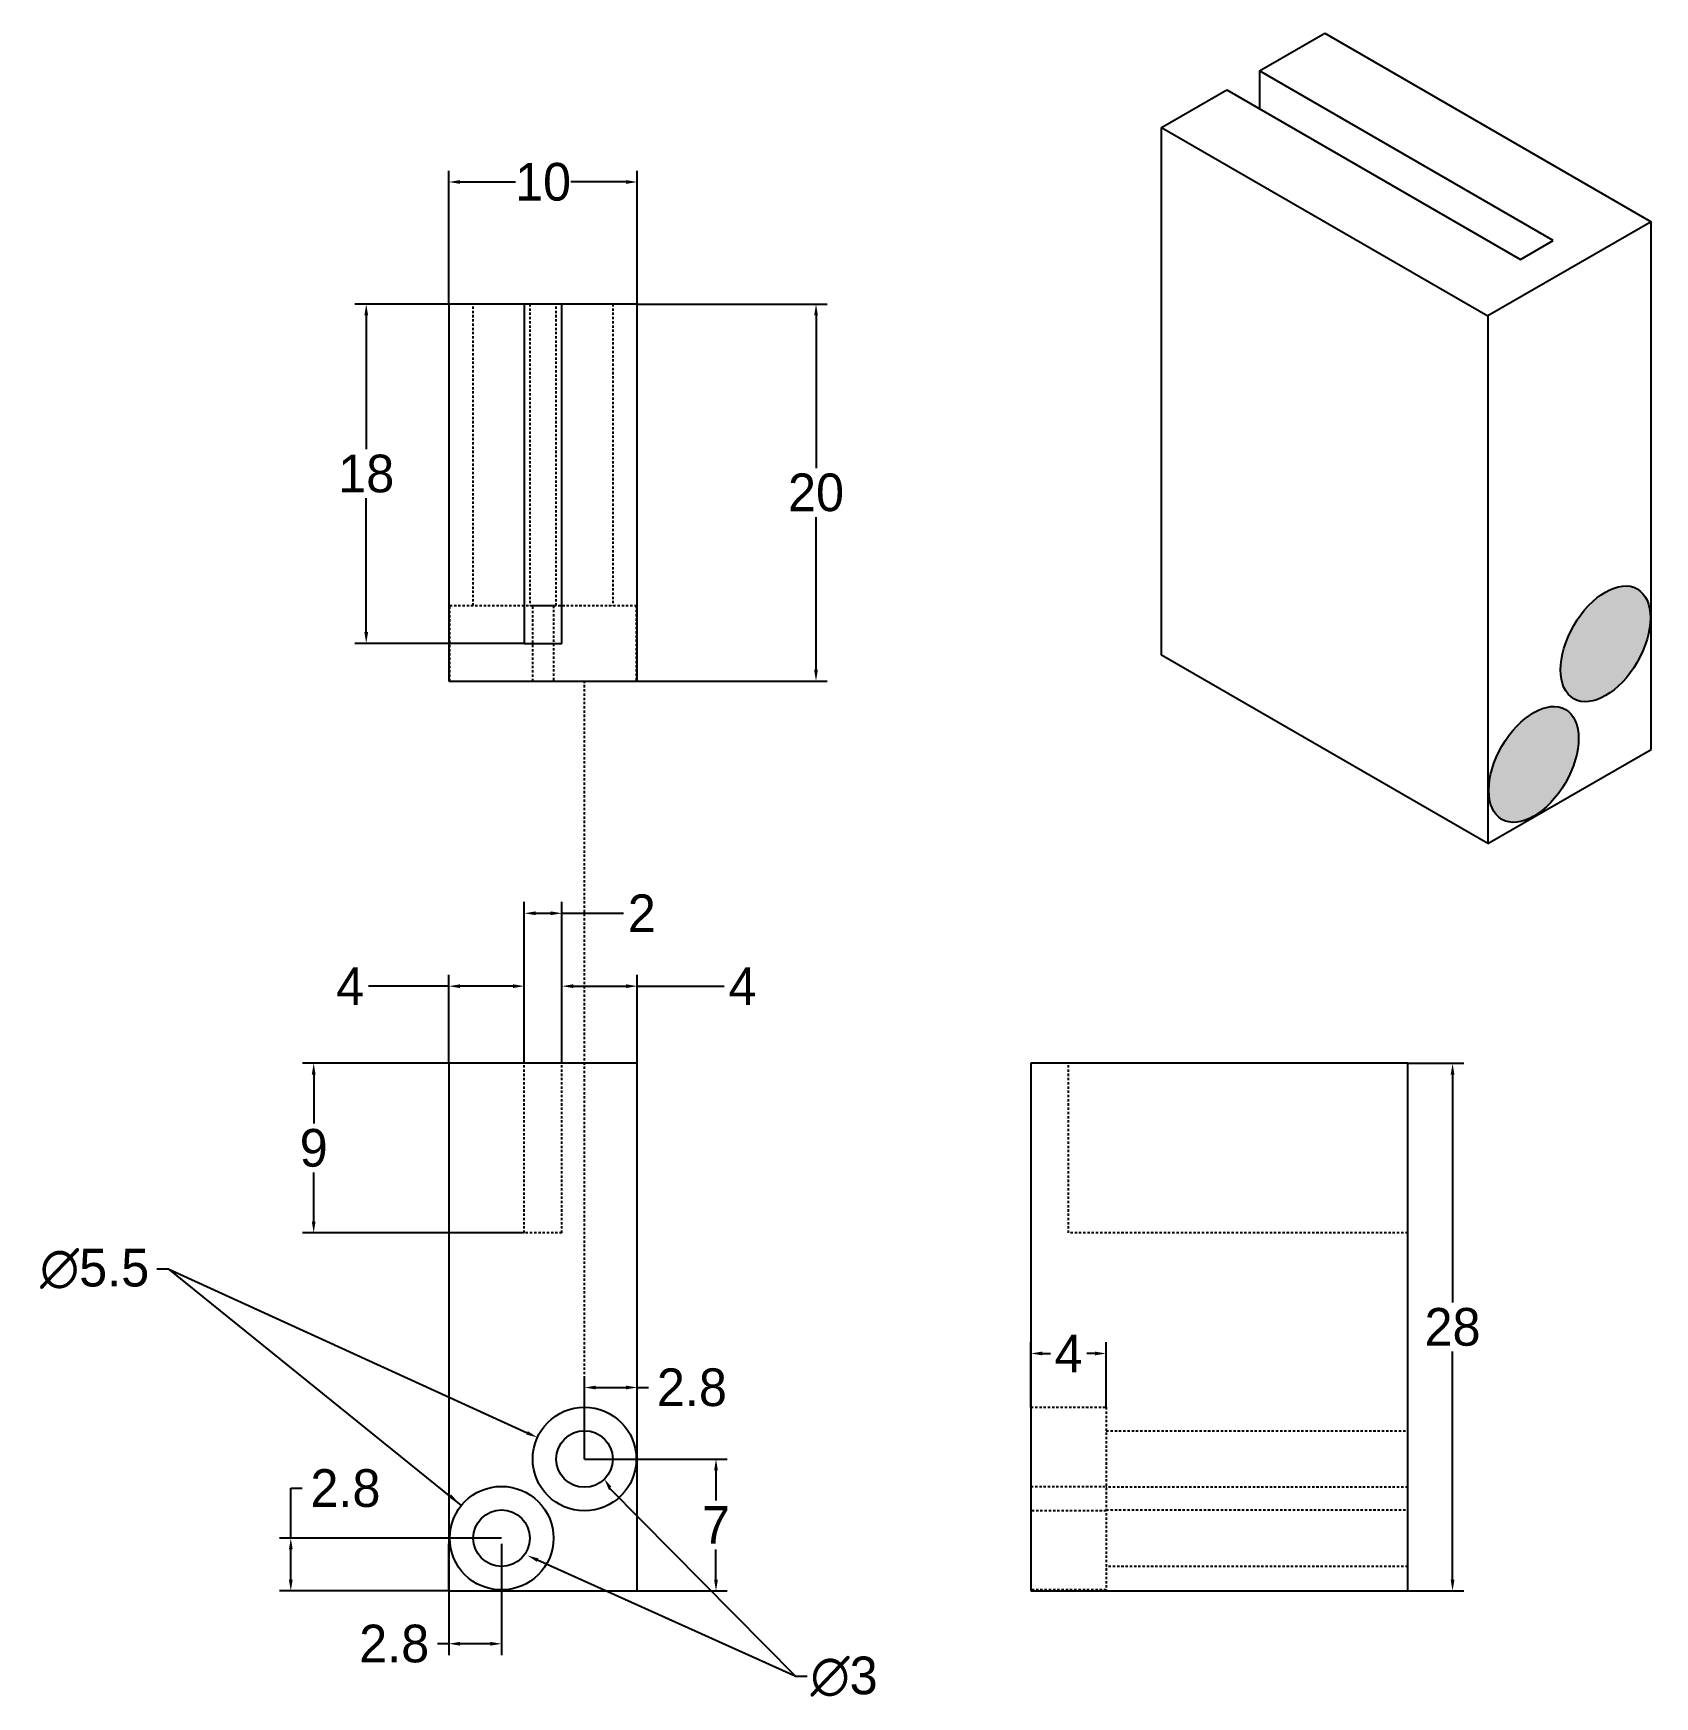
# Model space of a CAD drawing. Header units: millimetres. Extents: x -16619 to -11657, y 7083 to 8935.
# Drawn here: x -16098.1 to -16012, y 8792.1 to 8880.4 of the extents above; entities that cross this region are included whole.
import ezdxf

# ---------------------------------------------------------------- set-up
doc = ezdxf.new("R2010")
doc.units = ezdxf.units.MM
doc.header["$LTSCALE"] = 0.5
doc.header["$MEASUREMENT"] = 0
doc.linetypes.add('HIDDEN', pattern=[0.375, 0.25, -0.125])
for name, color, linetype in [('DIMS', 1, 'Continuous'), ('HIDDEN', 7, 'HIDDEN'), ('MODEL', 7, 'Continuous')]:
    doc.layers.add(name, color=color, linetype=linetype)
doc.dimstyles.get("Standard").update_dxf_attribs({"dimtxt": 0.18, "dimasz": 0.18, "dimexe": 0.18, "dimexo": 0.0625, "dimgap": 0.09, "dimtad": 0, "dimtih": 1, "dimtoh": 1, "dimdec": 4, "dimzin": 0, "dimdsep": 46, "dimtxsty": 'Standard', "dimcen": 0.09, "dimadec": 3, "dimazin": 0, "dimtfac": 1, "dimtdec": 4, "dimtofl": 0, "dimtmove": 0, "dimatfit": 3, "dimfxl": 1, "dimtolj": 1, "dimtzin": 0, "dimarcsym": 0})

# ---------------------------------------------------------------- blocks, each defined once
blk = doc.blocks.new('*D213')
at = {"layer": 'Defpoints', "color": 0}
for p in [(-16073.2, 8800.217), (-16076, 8797.717), (-16076, 8794.913)]:
    blk.add_point(p, dxfattribs=at)
at = {"layer": 'DIMS', "color": 0, "lineweight": -2}
for p, q in [((-16073.2, 8800.217), (-16073.2, 8794.313)), ((-16076, 8797.717), (-16076, 8794.313)), ((-16076, 8794.913), (-16076.6, 8794.913)), ((-16073.8, 8794.913), (-16075.4, 8794.913))]:
    blk.add_line(p, q, dxfattribs=at)
at = {"layer": 'DIMS', "color": 0}
for points in [[(-16075.4, 8795.013), (-16075.4, 8794.813), (-16076, 8794.913)], [(-16073.8, 8795.013), (-16073.8, 8794.813), (-16073.2, 8794.913)]]:
    blk.add_solid(points, dxfattribs=at)
at = {"layer": 'DIMS', "color": 0, "insert": (-16078.9, 8794.913), "char_height": 2, "attachment_point": 5}
blk.add_mtext('\\A1;2.8', dxfattribs=at)
blk = doc.blocks.new('*D214')
at = {"layer": 'Defpoints', "color": 0}
for p in [(-16073.2, 8800.517), (-16084.388, 8797.717), (-16076, 8797.717)]:
    blk.add_point(p, dxfattribs=at)
at = {"layer": 'DIMS', "color": 0, "lineweight": -2}
for p, q in [((-16084.388, 8800.517), (-16084.388, 8803.162)), ((-16084.388, 8803.162), (-16083.788, 8803.162)), ((-16073.2, 8800.517), (-16084.988, 8800.517)), ((-16084.388, 8798.317), (-16084.388, 8799.917)), ((-16076, 8797.717), (-16084.988, 8797.717))]:
    blk.add_line(p, q, dxfattribs=at)
at = {"layer": 'DIMS', "color": 0}
for points in [[(-16084.488, 8799.917), (-16084.288, 8799.917), (-16084.388, 8800.517)], [(-16084.488, 8798.317), (-16084.288, 8798.317), (-16084.388, 8797.717)]]:
    blk.add_solid(points, dxfattribs=at)
at = {"layer": 'DIMS', "color": 0, "insert": (-16081.488, 8803.162), "char_height": 2, "attachment_point": 5}
blk.add_mtext('\\A1;2.8', dxfattribs=at)
blk = doc.blocks.new('*D215')
at = {"layer": 'Defpoints', "color": 0}
for p in [(-16066, 8808.512), (-16066, 8808.512), (-16068.8, 8804.717)]:
    blk.add_point(p, dxfattribs=at)
at = {"layer": 'DIMS', "color": 0, "lineweight": -2}
for p, q in [((-16068.8, 8804.717), (-16068.8, 8809.112)), ((-16066, 8808.512), (-16066, 8809.112)), ((-16068.2, 8808.512), (-16066.6, 8808.512)), ((-16066, 8808.512), (-16065.4, 8808.512))]:
    blk.add_line(p, q, dxfattribs=at)
at = {"layer": 'DIMS', "color": 0}
for points in [[(-16068.2, 8808.612), (-16068.2, 8808.412), (-16068.8, 8808.512)], [(-16066.6, 8808.612), (-16066.6, 8808.412), (-16066, 8808.512)]]:
    blk.add_solid(points, dxfattribs=at)
at = {"layer": 'DIMS', "color": 0, "insert": (-16063.1, 8808.512), "char_height": 2, "attachment_point": 5}
blk.add_mtext('\\A1;2.8', dxfattribs=at)
blk = doc.blocks.new('*D216')
at = {"layer": 'Defpoints', "color": 0}
for p in [(-16068.8, 8804.717), (-16068.8, 8797.717), (-16061.821, 8797.717)]:
    blk.add_point(p, dxfattribs=at)
at = {"layer": 'DIMS', "color": 0, "lineweight": -2}
for p, q in [((-16068.8, 8804.717), (-16061.221, 8804.717)), ((-16061.821, 8804.117), (-16061.821, 8802.517)), ((-16061.821, 8798.317), (-16061.821, 8799.917)), ((-16068.8, 8797.717), (-16061.221, 8797.717))]:
    blk.add_line(p, q, dxfattribs=at)
at = {"layer": 'DIMS', "color": 0}
for points in [[(-16061.921, 8804.117), (-16061.721, 8804.117), (-16061.821, 8804.717)], [(-16061.921, 8798.317), (-16061.721, 8798.317), (-16061.821, 8797.717)]]:
    blk.add_solid(points, dxfattribs=at)
at = {"layer": 'DIMS', "color": 0, "insert": (-16061.821, 8801.217), "char_height": 2, "attachment_point": 5}
blk.add_mtext('\\A1;7', dxfattribs=at)
blk = doc.blocks.new('*D217')
at = {"layer": 'Defpoints', "color": 0}
for p in [(-16072, 8829.809), (-16076, 8825.717), (-16072, 8825.717)]:
    blk.add_point(p, dxfattribs=at)
at = {"layer": 'DIMS', "color": 0, "lineweight": -2}
for p, q in [((-16076, 8825.717), (-16076, 8830.409)), ((-16072, 8825.717), (-16072, 8830.409)), ((-16076, 8829.809), (-16080.271, 8829.809)), ((-16072.6, 8829.809), (-16075.4, 8829.809))]:
    blk.add_line(p, q, dxfattribs=at)
at = {"layer": 'DIMS', "color": 0}
for points in [[(-16075.4, 8829.909), (-16075.4, 8829.709), (-16076, 8829.809)], [(-16072.6, 8829.909), (-16072.6, 8829.709), (-16072, 8829.809)]]:
    blk.add_solid(points, dxfattribs=at)
at = {"layer": 'DIMS', "color": 0, "insert": (-16081.238, 8829.809), "char_height": 2, "attachment_point": 5}
blk.add_mtext('\\A1;4', dxfattribs=at)
blk = doc.blocks.new('*D218')
at = {"layer": 'Defpoints', "color": 0}
for p in [(-16070, 8833.677), (-16072, 8825.717), (-16070, 8825.717)]:
    blk.add_point(p, dxfattribs=at)
at = {"layer": 'DIMS', "color": 0, "lineweight": -2}
for p, q in [((-16072, 8825.717), (-16072, 8834.277)), ((-16071.4, 8833.677), (-16070.6, 8833.677)), ((-16070, 8825.717), (-16070, 8834.277)), ((-16070, 8833.677), (-16066.726, 8833.677))]:
    blk.add_line(p, q, dxfattribs=at)
at = {"layer": 'DIMS', "color": 0}
for points in [[(-16071.4, 8833.777), (-16071.4, 8833.577), (-16072, 8833.677)], [(-16070.6, 8833.777), (-16070.6, 8833.577), (-16070, 8833.677)]]:
    blk.add_solid(points, dxfattribs=at)
at = {"layer": 'DIMS', "color": 0, "insert": (-16065.759, 8833.677), "char_height": 2, "attachment_point": 5}
blk.add_mtext('\\A1;2', dxfattribs=at)
blk = doc.blocks.new('*D219')
at = {"layer": 'Defpoints', "color": 0}
for p in [(-16066, 8829.809), (-16070, 8825.717), (-16066, 8825.717)]:
    blk.add_point(p, dxfattribs=at)
at = {"layer": 'DIMS', "color": 0, "lineweight": -2}
for p, q in [((-16070, 8825.717), (-16070, 8830.409)), ((-16066, 8825.717), (-16066, 8830.409)), ((-16069.4, 8829.809), (-16066.6, 8829.809)), ((-16066, 8829.809), (-16061.382, 8829.809))]:
    blk.add_line(p, q, dxfattribs=at)
at = {"layer": 'DIMS', "color": 0}
for points in [[(-16069.4, 8829.909), (-16069.4, 8829.709), (-16070, 8829.809)], [(-16066.6, 8829.909), (-16066.6, 8829.709), (-16066, 8829.809)]]:
    blk.add_solid(points, dxfattribs=at)
at = {"layer": 'DIMS', "color": 0, "insert": (-16060.416, 8829.809), "char_height": 2, "attachment_point": 5}
blk.add_mtext('\\A1;4', dxfattribs=at)
blk = doc.blocks.new('*D220')
at = {"layer": 'Defpoints', "color": 0}
for p in [(-16072, 8825.717), (-16083.172, 8816.717), (-16072, 8816.717)]:
    blk.add_point(p, dxfattribs=at)
at = {"layer": 'DIMS', "color": 0, "lineweight": -2}
for p, q in [((-16072, 8825.717), (-16083.772, 8825.717)), ((-16083.172, 8825.117), (-16083.172, 8822.517)), ((-16083.172, 8817.317), (-16083.172, 8819.917)), ((-16072, 8816.717), (-16083.772, 8816.717))]:
    blk.add_line(p, q, dxfattribs=at)
at = {"layer": 'DIMS', "color": 0}
for points in [[(-16083.272, 8825.117), (-16083.072, 8825.117), (-16083.172, 8825.717)], [(-16083.272, 8817.317), (-16083.072, 8817.317), (-16083.172, 8816.717)]]:
    blk.add_solid(points, dxfattribs=at)
at = {"layer": 'DIMS', "color": 0, "insert": (-16083.172, 8821.217), "char_height": 2, "attachment_point": 5}
blk.add_mtext('\\A1;9', dxfattribs=at)
blk = doc.blocks.new('*D221')
at = {"layer": 'Defpoints', "color": 0}
for p in [(-16066, 8872.483), (-16076, 8866.001), (-16066, 8866.001)]:
    blk.add_point(p, dxfattribs=at)
at = {"layer": 'DIMS', "color": 0, "lineweight": -2}
for p, q in [((-16076, 8866.001), (-16076, 8873.083)), ((-16075.4, 8872.483), (-16072.467, 8872.483)), ((-16066.6, 8872.483), (-16069.534, 8872.483)), ((-16066, 8866.001), (-16066, 8873.083))]:
    blk.add_line(p, q, dxfattribs=at)
at = {"layer": 'DIMS', "color": 0}
for points in [[(-16075.4, 8872.583), (-16075.4, 8872.383), (-16076, 8872.483)], [(-16066.6, 8872.583), (-16066.6, 8872.383), (-16066, 8872.483)]]:
    blk.add_solid(points, dxfattribs=at)
at = {"layer": 'DIMS', "color": 0, "insert": (-16071, 8872.483), "char_height": 2, "attachment_point": 5}
blk.add_mtext('\\A1;10', dxfattribs=at)
blk = doc.blocks.new('*D222')
at = {"layer": 'Defpoints', "color": 0}
for p in [(-16066, 8866.001), (-16066, 8846.001), (-16056.513, 8846.001)]:
    blk.add_point(p, dxfattribs=at)
at = {"layer": 'DIMS', "color": 0, "lineweight": -2}
for p, q in [((-16066, 8866.001), (-16055.913, 8866.001)), ((-16056.513, 8865.401), (-16056.513, 8857.301)), ((-16056.513, 8846.601), (-16056.513, 8854.701)), ((-16066, 8846.001), (-16055.913, 8846.001))]:
    blk.add_line(p, q, dxfattribs=at)
at = {"layer": 'DIMS', "color": 0}
for points in [[(-16056.613, 8865.401), (-16056.413, 8865.401), (-16056.513, 8866.001)], [(-16056.613, 8846.601), (-16056.413, 8846.601), (-16056.513, 8846.001)]]:
    blk.add_solid(points, dxfattribs=at)
at = {"layer": 'DIMS', "color": 0, "insert": (-16056.513, 8856.001), "char_height": 2, "attachment_point": 5}
blk.add_mtext('\\A1;20', dxfattribs=at)
blk = doc.blocks.new('*D223')
at = {"layer": 'Defpoints', "color": 0}
for p in [(-16076, 8866.001), (-16080.384, 8848.001), (-16072, 8848.001)]:
    blk.add_point(p, dxfattribs=at)
at = {"layer": 'DIMS', "color": 0, "lineweight": -2}
for p, q in [((-16076, 8866.001), (-16080.984, 8866.001)), ((-16080.384, 8865.401), (-16080.384, 8858.301)), ((-16080.384, 8848.601), (-16080.384, 8855.701)), ((-16072, 8848.001), (-16080.984, 8848.001))]:
    blk.add_line(p, q, dxfattribs=at)
at = {"layer": 'DIMS', "color": 0}
for points in [[(-16080.484, 8865.401), (-16080.284, 8865.401), (-16080.384, 8866.001)], [(-16080.484, 8848.601), (-16080.284, 8848.601), (-16080.384, 8848.001)]]:
    blk.add_solid(points, dxfattribs=at)
at = {"layer": 'DIMS', "color": 0, "insert": (-16080.384, 8857.001), "char_height": 2, "attachment_point": 5}
blk.add_mtext('\\A1;18', dxfattribs=at)
blk = doc.blocks.new('*D224')
at = {"layer": 'Defpoints', "color": 0}
for p in [(-16071.302, 8805.859), (-16066.299, 8803.575)]:
    blk.add_point(p, dxfattribs=at)
at = {"layer": 'DIMS', "color": 0, "lineweight": -2}
for p, q in [((-16091.497, 8814.807), (-16090.897, 8814.807)), ((-16090.897, 8814.807), (-16071.848, 8806.109))]:
    blk.add_line(p, q, dxfattribs=at)
at = {"layer": 'DIMS', "color": 0}
blk.add_solid([(-16071.806, 8806.2), (-16071.889, 8806.018), (-16071.302, 8805.859)], dxfattribs=at)
at = {"layer": 'DIMS', "color": 0, "insert": (-16094.797, 8814.807), "char_height": 2, "attachment_point": 5}
blk.add_mtext('\\A1;∅5.5', dxfattribs=at)
blk = doc.blocks.new('*D225')
at = {"layer": 'Defpoints', "color": 0}
for p in [(-16041.11, 8810.318), (-16045.11, 8807.467), (-16041.11, 8807.467)]:
    blk.add_point(p, dxfattribs=at)
at = {"layer": 'DIMS', "color": 0, "lineweight": -2}
for p, q in [((-16045.11, 8807.467), (-16045.11, 8810.918)), ((-16041.11, 8807.467), (-16041.11, 8810.918)), ((-16044.51, 8810.318), (-16044.077, 8810.318)), ((-16041.71, 8810.318), (-16042.144, 8810.318))]:
    blk.add_line(p, q, dxfattribs=at)
at = {"layer": 'DIMS', "color": 0}
for points in [[(-16044.51, 8810.418), (-16044.51, 8810.218), (-16045.11, 8810.318)], [(-16041.71, 8810.418), (-16041.71, 8810.218), (-16041.11, 8810.318)]]:
    blk.add_solid(points, dxfattribs=at)
at = {"layer": 'DIMS', "color": 0, "insert": (-16043.11, 8810.318), "char_height": 2, "attachment_point": 5}
blk.add_mtext('\\A1;4', dxfattribs=at)
blk = doc.blocks.new('*D226')
at = {"layer": 'Defpoints', "color": 0}
for p in [(-16025.11, 8825.717), (-16025.11, 8797.717), (-16022.731, 8797.717)]:
    blk.add_point(p, dxfattribs=at)
at = {"layer": 'DIMS', "color": 0, "lineweight": -2}
for p, q in [((-16025.11, 8825.717), (-16022.131, 8825.717)), ((-16022.731, 8825.117), (-16022.731, 8813.017)), ((-16022.731, 8798.317), (-16022.731, 8810.417)), ((-16025.11, 8797.717), (-16022.131, 8797.717))]:
    blk.add_line(p, q, dxfattribs=at)
at = {"layer": 'DIMS', "color": 0}
for points in [[(-16022.831, 8825.117), (-16022.631, 8825.117), (-16022.731, 8825.717)], [(-16022.831, 8798.317), (-16022.631, 8798.317), (-16022.731, 8797.717)]]:
    blk.add_solid(points, dxfattribs=at)
at = {"layer": 'DIMS', "color": 0, "insert": (-16022.731, 8811.717), "char_height": 2, "attachment_point": 5}
blk.add_mtext('\\A1;28', dxfattribs=at)

msp = doc.modelspace()

# ---------------------------------------------------------------- hatches: boundary and pattern name
at = {"layer": 'MODEL'}
h = msp.add_hatch(color=256, dxfattribs=at)
edge = h.paths.add_edge_path()
edge.add_ellipse((-16018.425, 8841.575), major_axis=(-1.684, -2.917), ratio=0.57735, start_angle=0, end_angle=360)
edge = h.paths.add_edge_path()
edge.add_ellipse((-16014.614, 8847.975), major_axis=(-1.684, -2.917), ratio=0.57735, start_angle=0, end_angle=360)

# ---------------------------------------------------------------- linework, layer by layer
at = {"layer": 'DIMS'}
for p, q in [((-16090.897, 8814.807), (-16075.34, 8802.245)), ((-16057.588, 8793.168), (-16067.449, 8803.145)), ((-16057.588, 8793.168), (-16071.286, 8799.353)), ((-16056.988, 8793.168), (-16057.588, 8793.168))]:
    msp.add_line(p, q, dxfattribs=at)
msp.add_lwpolyline([(-16075.34, 8802.245, 0, 0.2, 0), (-16075.948, 8802.766, 0.2, 0.2, 0)], format="xyseb", dxfattribs=at)
for points in [[(-16067.385, 8803.267), (-16067.495, 8803.057), (-16067.744, 8803.652)], [(-16071.245, 8799.444), (-16071.327, 8799.262), (-16071.833, 8799.6)]]:
    msp.add_solid(points, dxfattribs=at)
at = {"layer": 'HIDDEN'}
for p, q in [((-16074.7, 8850.001), (-16074.7, 8866.001)), ((-16071.7, 8866.001), (-16071.7, 8850.001)), ((-16070.3, 8850.001), (-16070.3, 8866.001)), ((-16067.3, 8866.001), (-16067.3, 8850.001)), ((-16075.95, 8846.001), (-16075.95, 8850.001)), ((-16075.95, 8850.001), (-16070.45, 8850.001)), ((-16071.55, 8846.001), (-16071.55, 8850.001)), ((-16071.55, 8850.001), (-16066.05, 8850.001)), ((-16070.45, 8850.001), (-16070.45, 8846.001)), ((-16066.05, 8850.001), (-16066.05, 8846.001)), ((-16075.95, 8846.001), (-16070.45, 8846.001)), ((-16071.55, 8846.001), (-16066.05, 8846.001)), ((-16068.8, 8804.717), (-16068.8, 8846.001)), ((-16072, 8816.717), (-16072, 8825.717)), ((-16070, 8816.717), (-16070, 8825.717)), ((-16043.11, 8816.717), (-16043.11, 8825.717)), ((-16070, 8816.717), (-16072, 8816.717)), ((-16025.11, 8816.717), (-16043.11, 8816.717)), ((-16045.11, 8807.467), (-16041.11, 8807.467)), ((-16041.11, 8807.467), (-16041.11, 8797.767)), ((-16041.11, 8806.217), (-16025.11, 8806.217)), ((-16045.11, 8803.267), (-16041.11, 8803.267)), ((-16025.11, 8803.217), (-16041.11, 8803.217)), ((-16041.11, 8801.967), (-16045.11, 8801.967)), ((-16041.11, 8802.017), (-16025.11, 8802.017)), ((-16025.11, 8799.017), (-16041.11, 8799.017)), ((-16041.11, 8797.767), (-16045.11, 8797.767))]:
    msp.add_line(p, q, dxfattribs=at)
at = {"layer": 'MODEL'}
for p, q in [((-16032.974, 8878.375), (-16029.51, 8880.375)), ((-16029.51, 8880.375), (-16012.189, 8870.375)), ((-16017.386, 8869.375), (-16032.974, 8878.375)), ((-16032.974, 8878.375), (-16032.974, 8876.375)), ((-16038.17, 8875.375), (-16034.706, 8877.375)), ((-16034.706, 8877.375), (-16019.118, 8868.375)), ((-16038.17, 8847.375), (-16038.17, 8875.375)), ((-16038.17, 8875.375), (-16020.85, 8865.375)), ((-16012.189, 8870.375), (-16020.85, 8865.375)), ((-16012.189, 8842.375), (-16012.189, 8870.375)), ((-16019.118, 8868.375), (-16017.386, 8869.375)), ((-16066, 8866.001), (-16076, 8866.001)), ((-16076, 8866.001), (-16076, 8846.001)), ((-16072, 8866.001), (-16072, 8848.001)), ((-16070, 8848.001), (-16070, 8866.001)), ((-16066, 8846.001), (-16066, 8866.001)), ((-16020.85, 8865.375), (-16020.85, 8837.375)), ((-16012.189, 8842.375), (-16012.189, 8849.375)), ((-16072, 8848.001), (-16070, 8848.001)), ((-16020.85, 8837.375), (-16038.17, 8847.375)), ((-16076, 8846.001), (-16066, 8846.001)), ((-16020.85, 8837.375), (-16012.189, 8842.375)), ((-16076, 8825.717), (-16076, 8797.717)), ((-16066, 8825.717), (-16076, 8825.717)), ((-16066, 8797.717), (-16066, 8825.717)), ((-16045.11, 8825.717), (-16045.11, 8797.717)), ((-16025.11, 8825.717), (-16045.11, 8825.717)), ((-16025.11, 8797.717), (-16025.11, 8825.717)), ((-16076, 8797.717), (-16076, 8800.217)), ((-16076, 8797.717), (-16066, 8797.717)), ((-16045.11, 8797.717), (-16025.11, 8797.717))]:
    msp.add_line(p, q, dxfattribs=at)
for centre, radius in [((-16068.8, 8804.717), 2.75), ((-16068.8, 8804.717), 1.5), ((-16073.2, 8800.517), 2.75), ((-16073.2, 8800.517), 1.5)]:
    msp.add_circle(centre, radius, dxfattribs=at)
for centre in [(-16014.614, 8847.975), (-16018.425, 8841.575)]:
    msp.add_ellipse(centre, major_axis=(-1.684, -2.917), ratio=0.57735, dxfattribs=at)

# ---------------------------------------------------------------- texts
at = {"layer": 'DIMS', "insert": (-16055.021, 8793.168), "char_height": 2, "attachment_point": 5}
msp.add_mtext('\\A1;∅3', dxfattribs=at)

# ---------------------------------------------------------------- dimensions: what is measured, and where the dimension line sits
at = {"layer": 'DIMS'}
for base, p1, p2, override, picture, middle in [((-16066, 8872.483), (-16076, 8866.001), (-16066, 8866.001), {"dimtxt": 2, "dimasz": 0.6, "dimexe": 0.6, "dimexo": 0, "dimgap": 0.3, "dimdec": 0, "dimcen": 5.3, "dimadec": 1, "dimtdec": 2}, '*D221', (-16071, 8872.483)), ((-16041.11, 8810.318), (-16045.11, 8807.467), (-16041.11, 8807.467), {"dimtxt": 2, "dimasz": 0.6, "dimexe": 0.6, "dimexo": 0, "dimgap": 0.3, "dimdec": 0, "dimcen": 5.3, "dimadec": 1, "dimtdec": 2}, '*D225', (-16043.11, 8810.318)), ((-16066, 8808.512), (-16068.8, 8804.717), (-16066, 8808.512), {"dimtxt": 2, "dimasz": 0.6, "dimexe": 0.6, "dimexo": 0, "dimgap": 0.3, "dimdec": 1, "dimcen": 5.3, "dimadec": 1, "dimtdec": 2}, '*D215', (-16063.1, 8808.512)), ((-16076, 8794.913), (-16073.2, 8800.217), (-16076, 8797.717), {"dimtxt": 2, "dimasz": 0.6, "dimexe": 0.6, "dimexo": 0, "dimgap": 0.3, "dimdec": 1, "dimcen": 5.3, "dimadec": 1, "dimtdec": 2}, '*D213', (-16078.9, 8794.913))]:
    dim = msp.add_linear_dim(base=base, p1=p1, p2=p2, dimstyle='Standard', override=override, dxfattribs=at)
    dim.commit()
    dim.dimension.update_dxf_attribs({"geometry": picture, "text_midpoint": middle})
for base, p1, p2, picture, middle in [((-16080.384, 8848.001), (-16076, 8866.001), (-16072, 8848.001), '*D223', (-16080.384, 8857.001)), ((-16056.513, 8846.001), (-16066, 8866.001), (-16066, 8846.001), '*D222', (-16056.513, 8856.001)), ((-16083.172, 8816.717), (-16072, 8825.717), (-16072, 8816.717), '*D220', (-16083.172, 8821.217)), ((-16022.731, 8797.717), (-16025.11, 8825.717), (-16025.11, 8797.717), '*D226', (-16022.731, 8811.717)), ((-16061.821, 8797.717), (-16068.8, 8804.717), (-16068.8, 8797.717), '*D216', (-16061.821, 8801.217))]:
    dim = msp.add_linear_dim(base=base, p1=p1, p2=p2, angle=90, dimstyle='Standard', override={"dimtxt": 2, "dimasz": 0.6, "dimexe": 0.6, "dimexo": 0, "dimgap": 0.3, "dimdec": 0, "dimcen": 5.3, "dimadec": 1, "dimtdec": 2}, dxfattribs=at)
    dim.commit()
    dim.dimension.update_dxf_attribs({"geometry": picture, "text_midpoint": middle})
for base, p1, p2, picture, middle in [((-16070, 8833.677), (-16072, 8825.717), (-16070, 8825.717), '*D218', (-16065.759, 8833.677)), ((-16072, 8829.809), (-16076, 8825.717), (-16072, 8825.717), '*D217', (-16081.238, 8829.809)), ((-16066, 8829.809), (-16070, 8825.717), (-16066, 8825.717), '*D219', (-16060.416, 8829.809))]:
    dim = msp.add_linear_dim(base=base, p1=p1, p2=p2, dimstyle='Standard', override={"dimtxt": 2, "dimasz": 0.6, "dimexe": 0.6, "dimexo": 0, "dimgap": 0.3, "dimdec": 0, "dimcen": 5.3, "dimadec": 1, "dimtdec": 2}, dxfattribs=at)
    dim.commit()
    dim.dimension.update_dxf_attribs({"geometry": picture, "text_midpoint": middle, "dimtype": 160})
dim = msp.add_diameter_dim_2p(p1=(-16066.299, 8803.575), p2=(-16071.302, 8805.859), dimstyle='Standard', override={"dimtxt": 2, "dimasz": 0.6, "dimexe": 0.6, "dimexo": 0, "dimgap": 0.3, "dimdec": 1, "dimcen": 0, "dimadec": 1, "dimtdec": 2}, dxfattribs=at)
dim.commit()
dim.dimension.update_dxf_attribs({"geometry": '*D224', "text_midpoint": (-16094.797, 8814.807), "dimtype": 163})
dim = msp.add_linear_dim(base=(-16084.388, 8797.717), p1=(-16073.2, 8800.517), p2=(-16076, 8797.717), angle=90, dimstyle='Standard', override={"dimtxt": 2, "dimasz": 0.6, "dimexe": 0.6, "dimexo": 0, "dimgap": 0.3, "dimdec": 1, "dimcen": 5.3, "dimadec": 1, "dimtdec": 2}, dxfattribs=at)
dim.commit()
dim.dimension.update_dxf_attribs({"geometry": '*D214', "text_midpoint": (-16081.488, 8803.162), "dimtype": 160})

doc.saveas('drawing.dxf')
